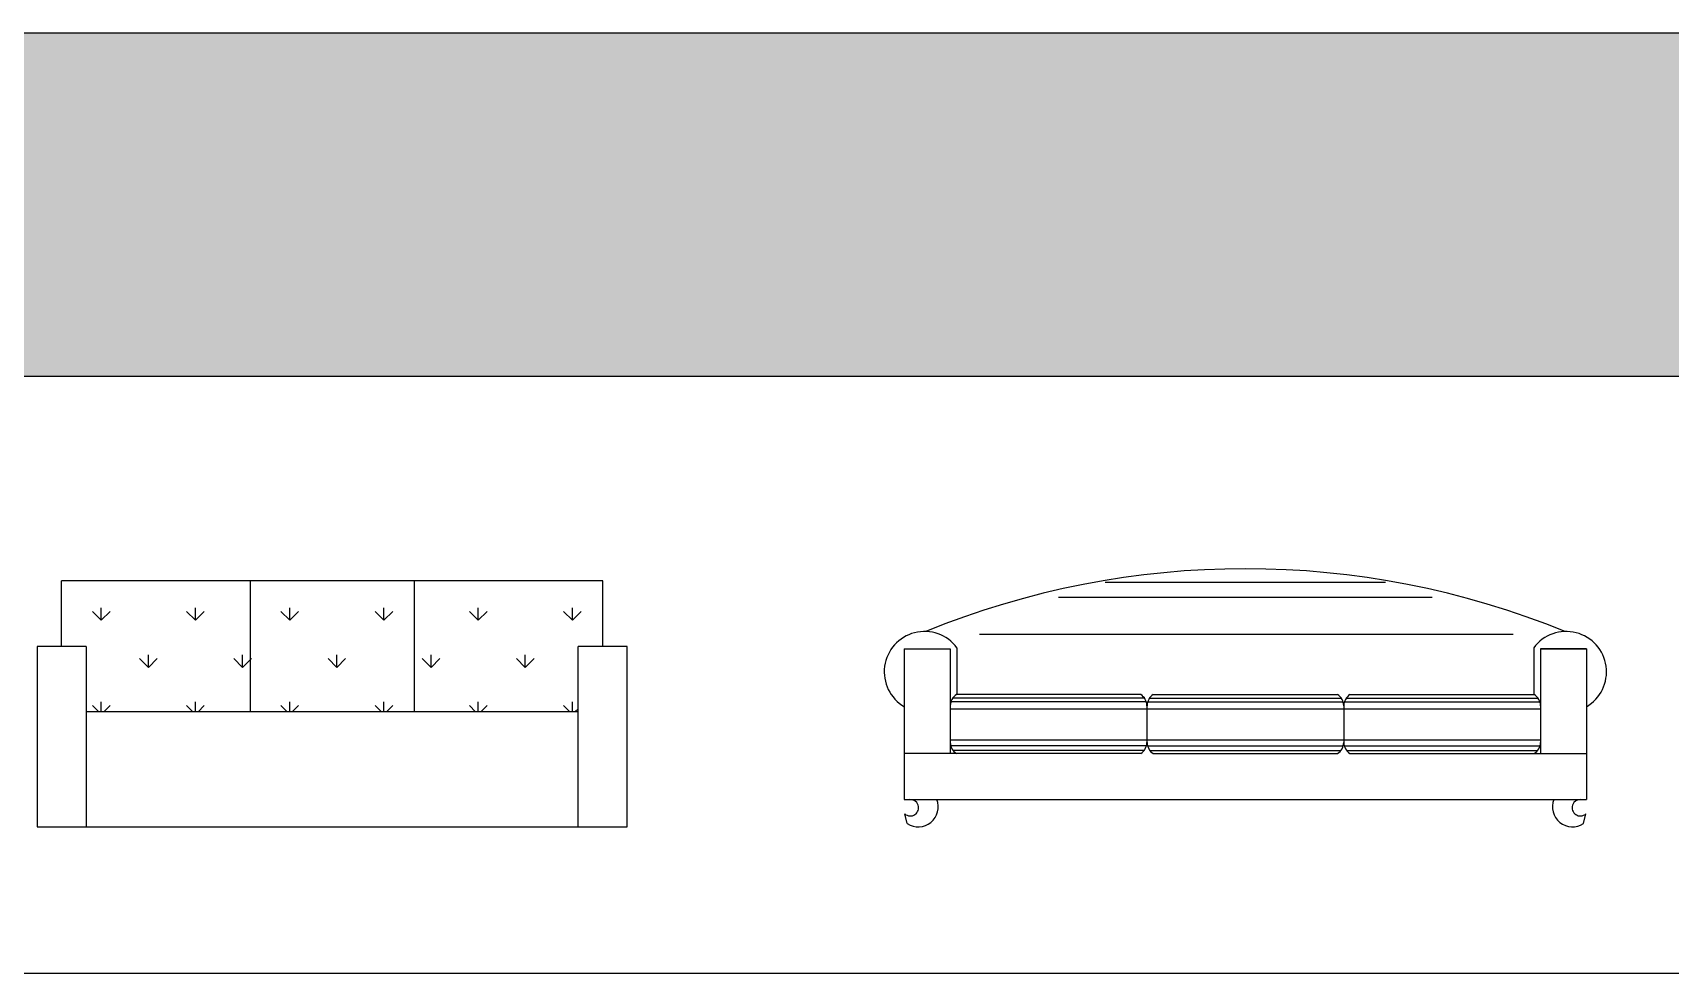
# Model space of a CAD drawing. Header units: millimetres. Extents: x 22852 to 54489, y 38200 to 53043.
# Drawn here: x 29563 to 34557, y 50174 to 53043 of the extents above; entities that cross this region are included whole.
import ezdxf

# ---------------------------------------------------------------- set-up
doc = ezdxf.new("R2010")
doc.units = ezdxf.units.MM
doc.layers.add('www.cad-blocks.net', color=7, linetype='Continuous')

# ---------------------------------------------------------------- blocks, each defined once
blk = doc.blocks.new('A$C059F09EF')
for p, q in [((1725, 750), (75, 750)), ((75, 550), (75, 750)), ((1725, 750), (75, 750)), ((75, 550), (75, 750)), ((650, 750), (650, 350)), ((650, 750), (650, 350)), ((1150, 750), (1150, 350)), ((1150, 750), (1150, 350)), ((1725, 550), (1725, 750)), ((1725, 550), (1725, 750)), ((195.9, 629.6), (168.9, 656.6)), ((195.9, 629.6), (168.9, 656.6)), ((195.9, 629.6), (195.9, 667.7)), ((195.9, 629.6), (195.9, 667.7)), ((195.9, 629.6), (222.8, 656.6)), ((195.9, 629.6), (222.8, 656.6)), ((483.3, 629.6), (456.3, 656.6)), ((483.3, 629.6), (456.3, 656.6)), ((483.3, 629.6), (483.3, 667.7)), ((483.3, 629.6), (483.3, 667.7)), ((483.3, 629.6), (510.2, 656.6)), ((483.3, 629.6), (510.2, 656.6)), ((770.6, 629.6), (743.7, 656.6)), ((770.6, 629.6), (743.7, 656.6)), ((770.6, 629.6), (770.6, 667.7)), ((770.6, 629.6), (770.6, 667.7)), ((770.6, 629.6), (797.6, 656.6)), ((770.6, 629.6), (797.6, 656.6)), ((1058, 629.6), (1031.1, 656.6)), ((1058, 629.6), (1031.1, 656.6)), ((1058, 629.6), (1058, 667.7)), ((1058, 629.6), (1058, 667.7)), ((1058, 629.6), (1084.9, 656.6)), ((1058, 629.6), (1084.9, 656.6)), ((1345.4, 629.6), (1318.4, 656.6)), ((1345.4, 629.6), (1318.4, 656.6)), ((1345.4, 629.6), (1345.4, 667.7)), ((1345.4, 629.6), (1345.4, 667.7)), ((1345.4, 629.6), (1372.3, 656.6)), ((1345.4, 629.6), (1372.3, 656.6)), ((1632.7, 629.6), (1605.8, 656.6)), ((1632.7, 629.6), (1605.8, 656.6)), ((1632.7, 629.6), (1632.7, 667.7)), ((1632.7, 629.6), (1632.7, 667.7)), ((1632.7, 629.6), (1659.7, 656.6)), ((1632.7, 629.6), (1659.7, 656.6)), ((0, 550), (0, 0)), ((150, 550), (0, 550)), ((0, 550), (0, 0)), ((150, 550), (0, 550)), ((150, 550), (150, 0)), ((150, 550), (150, 0)), ((1650, 0), (1650, 550)), ((1800, 550), (1650, 550)), ((1650, 0), (1650, 550)), ((1800, 550), (1650, 550)), ((1800, 0), (1800, 550)), ((1800, 0), (1800, 550)), ((339.6, 486), (312.6, 512.9)), ((339.6, 486), (312.6, 512.9)), ((339.6, 485.9), (339.6, 524)), ((339.6, 485.9), (339.6, 524)), ((339.6, 486), (366.5, 512.9)), ((339.6, 486), (366.5, 512.9)), ((626.9, 486), (600, 512.9)), ((626.9, 486), (600, 512.9)), ((626.9, 485.9), (626.9, 524)), ((626.9, 485.9), (626.9, 524)), ((626.9, 486), (650, 509)), ((626.9, 486), (650, 509)), ((650, 509), (653.9, 512.9)), ((650, 509), (653.9, 512.9)), ((914.3, 486), (887.4, 512.9)), ((914.3, 486), (887.4, 512.9)), ((914.3, 485.9), (914.3, 524)), ((914.3, 485.9), (914.3, 524)), ((914.3, 486), (941.2, 512.9)), ((914.3, 486), (941.2, 512.9)), ((1201.7, 486), (1174.7, 512.9)), ((1201.7, 486), (1174.7, 512.9)), ((1201.7, 485.9), (1201.7, 524)), ((1201.7, 485.9), (1201.7, 524)), ((1201.7, 486), (1228.6, 512.9)), ((1201.7, 486), (1228.6, 512.9)), ((1489, 486), (1462.1, 512.9)), ((1489, 486), (1462.1, 512.9)), ((1489, 485.9), (1489, 524)), ((1489, 485.9), (1489, 524)), ((1489, 486), (1516, 512.9)), ((1489, 486), (1516, 512.9)), ((1650, 350), (150, 350)), ((1650, 350), (150, 350)), ((188.2, 350), (168.9, 369.2)), ((188.2, 350), (168.9, 369.2)), ((195.9, 350), (195.9, 380.4)), ((195.9, 350), (195.9, 380.4)), ((203.6, 350), (222.8, 369.2)), ((203.6, 350), (222.8, 369.2)), ((475.5, 350), (456.3, 369.2)), ((475.5, 350), (456.3, 369.2)), ((483.3, 350), (483.3, 380.4)), ((483.3, 350), (483.3, 380.4)), ((491, 350), (510.2, 369.2)), ((491, 350), (510.2, 369.2)), ((762.9, 350), (743.7, 369.2)), ((762.9, 350), (743.7, 369.2)), ((770.6, 350), (770.6, 380.4)), ((770.6, 350), (770.6, 380.4)), ((778.4, 350), (797.6, 369.2)), ((778.4, 350), (797.6, 369.2)), ((1050.3, 350), (1031.1, 369.2)), ((1050.3, 350), (1031.1, 369.2)), ((1058, 350), (1058, 380.4)), ((1058, 350), (1058, 380.4)), ((1065.7, 350), (1084.9, 369.2)), ((1065.7, 350), (1084.9, 369.2)), ((1337.6, 350), (1318.4, 369.2)), ((1337.6, 350), (1318.4, 369.2)), ((1345.4, 350), (1345.4, 380.4)), ((1345.4, 350), (1345.4, 380.4)), ((1353.1, 350), (1372.3, 369.2)), ((1353.1, 350), (1372.3, 369.2)), ((1625, 350), (1605.8, 369.2)), ((1625, 350), (1605.8, 369.2)), ((1632.7, 350), (1632.7, 380.4)), ((1632.7, 350), (1632.7, 380.4)), ((1640.5, 350), (1650, 359.5)), ((1640.5, 350), (1650, 359.5)), ((0, 0), (1800, 0)), ((0, 0), (1800, 0))]:
    blk.add_line(p, q)
blk = doc.blocks.new('A$C7BB25A5D')
for p, q in [((531.3, 700.4), (1670.6, 700.4)), ((531.3, 700.4), (1670.6, 700.4)), ((673.1, 745.9), (1528.7, 745.9)), ((673.1, 745.9), (1528.7, 745.9)), ((290.4, 587.5), (1911.5, 587.5)), ((290.4, 587.5), (1911.5, 587.5)), ((509.1, 587.5), (792.8, 587.5)), ((509.1, 587.5), (792.8, 587.5)), ((809.1, 587.5), (1092.8, 587.5)), ((809.1, 587.5), (1092.8, 587.5)), ((1109.1, 587.5), (1392.8, 587.5)), ((1109.1, 587.5), (1392.8, 587.5)), ((1409.1, 587.5), (1692.8, 587.5)), ((1409.1, 587.5), (1692.8, 587.5)), ((1709.1, 587.5), (1917.6, 587.5)), ((1709.1, 587.5), (1917.6, 587.5)), ((60.9, 543), (60.9, 83)), ((60.9, 543), (200.9, 543)), ((60.9, 543), (60.9, 83)), ((60.9, 543), (200.9, 543)), ((200.9, 543), (200.9, 223)), ((200.9, 543), (200.9, 223)), ((221.5, 545.9), (221.5, 403)), ((221.5, 545.9), (221.5, 403)), ((1980.4, 545.9), (1980.4, 403)), ((1980.4, 545.9), (1980.4, 403)), ((2000.9, 543), (2000.9, 223)), ((2000.9, 543), (2140.9, 543)), ((2140.9, 543), (2000.9, 543)), ((2000.9, 543), (2000.9, 223)), ((2000.9, 543), (2140.9, 543)), ((2140.9, 543), (2000.9, 543)), ((2140.9, 543), (2140.9, 83)), ((2140.9, 543), (2140.9, 83)), ((782, 403), (219.9, 403)), ((782, 403), (219.9, 403)), ((819.9, 403), (1382, 403)), ((819.9, 403), (1382, 403)), ((1419.9, 403), (1981.7, 403)), ((1419.9, 403), (1981.7, 403)), ((200.9, 359.5), (2000.9, 359.5)), ((200.9, 359.5), (2000.9, 359.5)), ((798.9, 381.2), (203, 381.2)), ((798.9, 381.2), (203, 381.2)), ((793.4, 392.1), (208.5, 392.1)), ((793.4, 392.1), (208.5, 392.1)), ((800.9, 369.1), (800.9, 256.9)), ((800.9, 369.1), (800.9, 256.9)), ((803, 381.2), (1398.9, 381.2)), ((803, 381.2), (1398.9, 381.2)), ((808.5, 392.1), (1393.4, 392.1)), ((808.5, 392.1), (1393.4, 392.1)), ((1400.9, 369.1), (1400.9, 256.9)), ((1400.9, 369.1), (1400.9, 256.9)), ((1403, 381.2), (1998.9, 381.2)), ((1403, 381.2), (1998.9, 381.2)), ((1408.5, 392.1), (1993.4, 392.1)), ((1408.5, 392.1), (1993.4, 392.1)), ((200.9, 264.6), (2000.9, 264.6)), ((200.9, 264.6), (2000.9, 264.6)), ((782, 223), (60.9, 223)), ((782, 223), (60.9, 223)), ((799.5, 246.6), (202.4, 246.6)), ((799.5, 246.6), (202.4, 246.6)), ((792.3, 232.3), (209.6, 232.3)), ((792.3, 232.3), (209.6, 232.3)), ((802.4, 246.6), (1399.5, 246.6)), ((802.4, 246.6), (1399.5, 246.6)), ((809.6, 232.3), (1392.3, 232.3)), ((809.6, 232.3), (1392.3, 232.3)), ((819.9, 223), (1382, 223)), ((819.9, 223), (1382, 223)), ((1402.4, 246.6), (1999.5, 246.6)), ((1402.4, 246.6), (1999.5, 246.6)), ((1409.6, 232.3), (1992.3, 232.3)), ((1409.6, 232.3), (1992.3, 232.3)), ((1419.9, 223), (2140.9, 223)), ((1419.9, 223), (2140.9, 223)), ((60.9, 83), (2140.9, 83)), ((60.9, 83), (2140.9, 83)), ((69.8, 9.8), (62.7, 39.1)), ((69.8, 9.8), (62.7, 39.1)), ((2132, 9.8), (2139.2, 39.1)), ((2132, 9.8), (2139.2, 39.1))]:
    blk.add_line(p, q)
for centre, radius, start, end in [((1100.9, -1792.3), 2579, 67.7906, 112.2094), ((1100.9, -1792.3), 2579, 67.7906, 112.2094), ((122.8, 472.3), 123.1, 36.6846, 239.8636), ((122.8, 472.3), 123.1, 36.6846, 239.8636), ((2079.1, 472.3), 123.1, 300.1364, 143.3154), ((2079.1, 472.3), 123.1, 300.1364, 143.3154), ((242, 368.4), 41, 122.5761, 178.9885), ((242, 368.4), 41, 122.5761, 178.9885), ((759.9, 368.4), 41, 1.0115, 57.4239), ((759.9, 368.4), 41, 1.0115, 57.4239), ((842, 368.4), 41, 122.5761, 178.9885), ((842, 368.4), 41, 122.5761, 178.9885), ((1359.9, 368.4), 41, 1.0115, 57.4239), ((1359.9, 368.4), 41, 1.0115, 57.4239), ((1442, 368.4), 41, 122.5761, 178.9885), ((1442, 368.4), 41, 122.5761, 178.9885), ((1959.9, 368.4), 41, 1.0115, 57.4239), ((1959.9, 368.4), 41, 1.0115, 57.4239), ((1959.9, 368.4), 41, 1.0115, 57.4239), ((1959.9, 368.4), 41, 1.0115, 57.4239), ((242, 257.6), 41, 181.0115, 237.4239), ((242, 257.6), 41, 181.0115, 237.4239), ((759.9, 257.6), 41, 302.5761, 358.9885), ((759.9, 257.6), 41, 302.5761, 358.9885), ((842, 257.6), 41, 181.0115, 237.4239), ((842, 257.6), 41, 181.0115, 237.4239), ((1359.9, 257.6), 41, 302.5761, 358.9885), ((1359.9, 257.6), 41, 302.5761, 358.9885), ((1442, 257.6), 41, 181.0115, 237.4239), ((1442, 257.6), 41, 181.0115, 237.4239), ((1959.9, 257.6), 41, 302.5761, 358.9885), ((1959.9, 257.6), 41, 302.5761, 358.9885), ((79.4, 57.9), 25.2, 228.3579, 93.9369), ((79.4, 57.9), 25.2, 228.3579, 93.9369), ((103.8, 60), 60.6, 235.9382, 22.3164), ((103.8, 60), 60.6, 235.9382, 22.3164), ((2098.1, 60), 60.6, 157.6836, 304.0618), ((2098.1, 60), 60.6, 157.6836, 304.0618), ((2122.5, 57.9), 25.2, 86.0631, 311.6421), ((2122.5, 57.9), 25.2, 86.0631, 311.6421)]:
    blk.add_arc(centre, radius, start, end)
blk = doc.blocks.new('FORMAT')
at = {"true_color": 0x546d8e}
h = blk.add_hatch(color=155, dxfattribs=at)
h.set_gradient(color1=(68, 68, 68), color2=(84, 109, 142), tint=1)
h.paths.add_polyline_path([(26581.4, 53043.5), (26581.4, 51995.5), (54489.3, 51995.5), (54489.3, 53043.5)])
at = {"color": 155, "true_color": 0x546d8e}
for p, q in [((26581.4, 53043.5), (54489.3, 53043.5)), ((26581.4, 51995.5), (54489.3, 51995.5)), ((26581.4, 51995.5), (54489.3, 51995.5)), ((26581.4, 50174.5), (54489.3, 50174.5))]:
    blk.add_line(p, q, dxfattribs=at)

msp = doc.modelspace()

# ---------------------------------------------------------------- block references
for name, p in [('A$C7BB25A5D', (32160.2, 50621.6)), ('A$C059F09EF', (29576.3, 50621.6))]:
    msp.add_blockref(name, p)
at = {"layer": 'www.cad-blocks.net'}
msp.add_blockref('FORMAT', (0, 0), dxfattribs=at)

doc.saveas('drawing.dxf')
